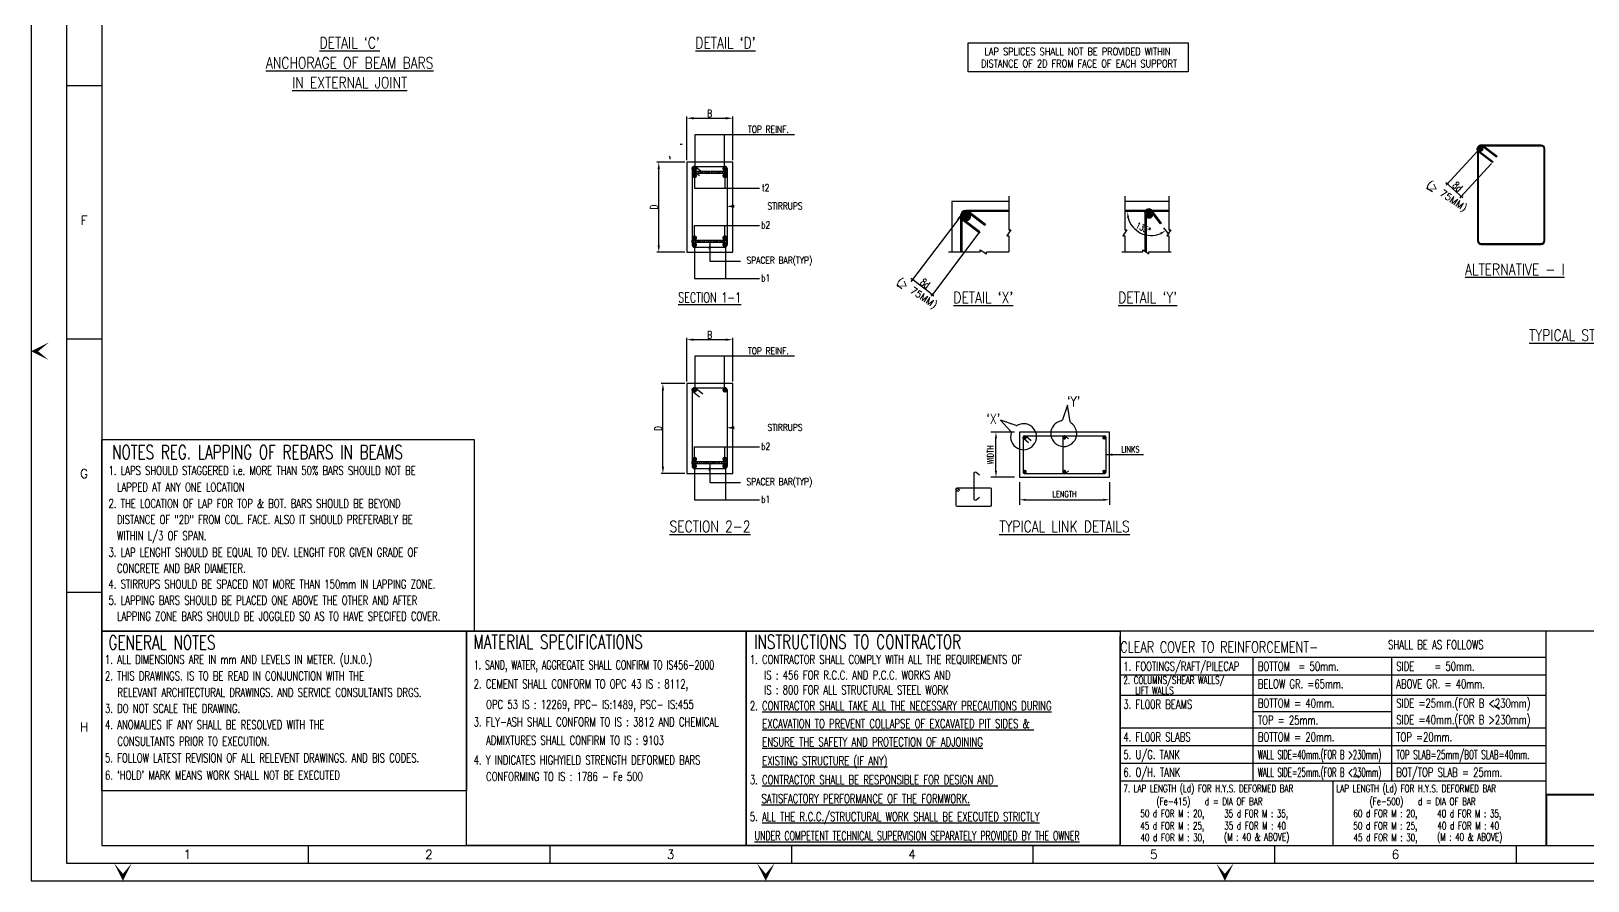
# Model space of a CAD drawing. Extents: x 489124 to 794428, y -356295 to -29813.
# Drawn here: x 511516 to 573768, y -356295 to -322302 of the extents above; entities that cross this region are included whole.
import ezdxf
from ezdxf.enums import TextEntityAlignment as Align

# ---------------------------------------------------------------- set-up
doc = ezdxf.new("R2010")
doc.units = 0
doc.header["$LTSCALE"] = 500
doc.header["$MEASUREMENT"] = 0
doc.layers.get('DEFPOINTS').update_dxf_attribs({"color": 4})
for name, color, linetype in [('BEAM', 4, 'Continuous'), ('DIM', 5, 'Continuous'), ('DIM1', 5, 'Continuous'), ('LINK', 2, 'Continuous'), ('note t', 2, 'Continuous'), ('notes', 1, 'Continuous'), ('PNA', 10, 'Continuous'), ('REINFORCEMENT', 6, 'Continuous'), ('STEEL', 6, 'Continuous'), ('TEXT1', 2, 'Continuous'), ('TITLE', 4, 'Continuous'), ('TXT', 4, 'Continuous'), ('TXT1', 2, 'Continuous')]:
    doc.layers.add(name, color=color, linetype=linetype)
doc.layers.add('HEADING-TXT', color=1, linetype='Continuous', lineweight=25)
doc.styles.add('D', font='romand.shx', dxfattribs={"height": 200})
doc.styles.add('ROMAND', font='romand')
doc.styles.add('ROMANS', font='r.shx', dxfattribs={"width": 0.7, "bigfont": 'bigfont.shx'})
doc.styles.add('ROMENT', font='r.shx', dxfattribs={"bigfont": 'bigfont.shx'})
doc.dimstyles.new('Copy of INT2TIMES', dxfattribs={"dimtxt": 300, "dimasz": 275, "dimexe": 75, "dimexo": 75, "dimgap": 40, "dimtad": 1, "dimdec": 0, "dimlfac": 0.5, "dimrnd": 5, "dimzin": 0, "dimdsep": 46, "dimtxsty": 'ROMANS', "dimcen": -1, "dimclrd": 5, "dimclre": 5, "dimclrt": 4, "dimadec": 0, "dimazin": 0, "dimtfac": 1, "dimtdec": 0, "dimtix": 1, "dimtofl": 0, "dimtmove": 2, "dimatfit": 3, "dimfxl": 0, "dimtolj": 1, "dimtzin": 0, "dimarcsym": 0})
doc.dimstyles.new('dim25', dxfattribs={"dimtxt": 250, "dimasz": 250, "dimexe": 200, "dimexo": 200, "dimgap": 100, "dimtad": 1, "dimdec": 0, "dimlfac": 0.25, "dimzin": 0, "dimdsep": 46, "dimtxsty": 'ROMANS', "dimcen": 0, "dimclrd": 5, "dimclre": 5, "dimclrt": 4, "dimadec": 0, "dimazin": 0, "dimtfac": 1, "dimtdec": 0, "dimtix": 1, "dimtofl": 0, "dimtmove": 2, "dimatfit": 3, "dimfxl": 0, "dimtolj": 1, "dimtzin": 0, "dimlwd": -1, "dimlwe": -1, "dimarcsym": 0})
doc.dimstyles.new('INT25', dxfattribs={"dimtxt": 250, "dimasz": 80, "dimexe": 60, "dimexo": 60, "dimgap": 40, "dimtad": 1, "dimdec": 0, "dimlfac": 0.25, "dimzin": 0, "dimdsep": 46, "dimtxsty": 'ROMANS', "dimblk": 'DIMTICK', "dimblk1": 'DIMTICK', "dimblk2": 'DIMTICK', "dimsah": 1, "dimcen": -0.25, "dimclrd": 7, "dimclre": 7, "dimclrt": 4, "dimadec": 0, "dimazin": 0, "dimtfac": 1, "dimtdec": 0, "dimtix": 1, "dimtofl": 0, "dimtmove": 2, "dimatfit": 3, "dimldrblk": 'DIMTICK', "dimfxl": 0, "dimtolj": 1, "dimtzin": 0, "dimarcsym": 0})
pattern_1 = [(45, (-21444.137, -201344.63), (-44.194174, 44.194174), [])]

# ---------------------------------------------------------------- blocks, each defined once
blk = doc.blocks.new('FOLDER')
at = {"layer": 'PNA'}
for points in [[(-1250, 2500), (0, 0), (0, 1000)], [(1250, 2500), (0, 0), (0, 1000)]]:
    blk.add_solid(points, dxfattribs=at)
blk = doc.blocks.new('A1')
at = {"color": 1}
blk.add_line((81794, 6959), (1969, 6959), dxfattribs=at)
at = {"flags": 128}
blk.add_lwpolyline([(0, 0), (82779, 0), (82779, 58231), (0, 58231)], close=True, dxfattribs=at)
at = {"color": 1, "const_width": 56.6}
blk.add_lwpolyline([(42226, 985), (42226, 2401), (58867, 2401)], dxfattribs=at)
at = {"layer": 'PNA'}
for p, q in [((984, 22171), (1969, 22171)), ((984, 15109), (1969, 15109)), ((984, 8047), (1969, 8047)), ((7718, 984), (7718, 492)), ((14453, 984), (14453, 492)), ((21187, 984), (21187, 492)), ((27921, 984), (27921, 492)), ((34655, 984), (34655, 492)), ((41389, 984), (41389, 492))]:
    blk.add_line(p, q, dxfattribs=at)
at = {"layer": 'PNA', "color": 1}
for points in [[(984, 492), (82287, 492), (82287, 57739), (984, 57739)], [(1969, 984), (81794, 984), (81794, 57247), (1969, 57247)]]:
    blk.add_lwpolyline(points, close=True, dxfattribs=at)
at = {"layer": 'PNA', "xscale": 0.196857838483993, "yscale": 0.196857838483993, "zscale": 0.196857838483993, "rotation": 270}
blk.add_blockref('FOLDER', (0, 14764), dxfattribs=at)
at = {"layer": 'PNA', "xscale": 0.1968578388914466, "yscale": 0.1968578388914466, "zscale": 0.1968578388914466}
for p in [(2559, 0), (20473, 0), (33269, 0)]:
    blk.add_blockref('FOLDER', p, dxfattribs=at)
at = {"layer": 'PNA', "style": 'ROMANS'}
for s, p in [('F', (1476, 18417)), ('G', (1476, 11355)), ('H', (1476, 4292)), ('1', (4352, 738)), ('2', (11086, 738)), ('3', (17821, 738)), ('4', (24555, 738)), ('5', (31289, 738)), ('6', (38023, 738))]:
    blk.add_text(s, height=246, dxfattribs=at).set_placement(p, align=Align.MIDDLE)
blk = doc.blocks.new('DIMTICK')
for p, q in [((-1, 0), (1, 0)), ((0, 1), (0, -1))]:
    blk.add_line(p, q)
at = {"color": 2, "const_width": 0.1}
blk.add_lwpolyline([(0.71, 0.71), (-0.71, -0.71)], dxfattribs=at)
blk = doc.blocks.new('*D974')
at = {"layer": 'DEFPOINTS', "color": 0}
for p in [(548660, -329732), (549451, -330329), (546760, -332248)]:
    blk.add_point(p, dxfattribs=at)
at = {"layer": 'DIM', "color": 7, "lineweight": -2}
for p, q in [((548624, -329780), (546724, -332296)), ((549415, -330377), (547515, -332893)), ((547487, -332797), (546824, -332296))]:
    blk.add_line(p, q, dxfattribs=at)
at = {"layer": 'DIM', "color": 7, "lineweight": -2, "xscale": 80, "yscale": 80, "zscale": 80}
for p, rotation in [((546760, -332248), 142.9439558411094), ((547551, -332845), 322.9439558411094)]:
    blk.add_blockref('DIMTICK', p, dxfattribs=dict(at, rotation=rotation))
at = {"layer": 'DIM', "color": 4, "insert": (547270, -332395), "char_height": 250, "attachment_point": 5, "rotation": 322.94396, "style": 'ROMANS'}
blk.add_mtext('\\A1;{\\H1.2x;8d}', dxfattribs=at)
blk = doc.blocks.new('*D975')
at = {"layer": 'DEFPOINTS', "color": 0, "ltscale": 2}
for p in [(539570, -325787), (537730, -327541), (539570, -327541)]:
    blk.add_point(p, dxfattribs=at)
at = {"layer": 'DIM', "color": 5, "lineweight": -2, "ltscale": 2}
for p, q in [((537730, -327466), (537730, -325712)), ((538005, -325787), (539295, -325787)), ((539570, -327466), (539570, -325712))]:
    blk.add_line(p, q, dxfattribs=at)
at = {"layer": 'DIM', "color": 5, "ltscale": 2}
for points in [[(538005, -325741), (538005, -325833), (537730, -325787)], [(539295, -325741), (539295, -325833), (539570, -325787)]]:
    blk.add_solid(points, dxfattribs=at)
at = {"layer": 'DIM', "color": 4, "ltscale": 2, "insert": (538650, -325597), "char_height": 300, "attachment_point": 5, "style": 'ROMANS'}
blk.add_mtext('\\A1;B', dxfattribs=at)
blk = doc.blocks.new('*D976')
at = {"layer": 'DEFPOINTS', "color": 0}
for p in [(569405, -327044), (569961, -327556), (568150, -328406)]:
    blk.add_point(p, dxfattribs=at)
at = {"layer": 'DIM', "color": 7, "lineweight": -2}
for p, q in [((569364, -327088), (568110, -328451)), ((569920, -327600), (568666, -328963)), ((568648, -328864), (568209, -328461))]:
    blk.add_line(p, q, dxfattribs=at)
at = {"layer": 'DIM', "color": 7, "lineweight": -2, "xscale": 80, "yscale": 80, "zscale": 80}
for p, rotation in [((568150, -328406), 137.3600109608683), ((568707, -328919), 317.3600109608683)]:
    blk.add_blockref('DIMTICK', p, dxfattribs=dict(at, rotation=rotation))
at = {"layer": 'DIM', "color": 4, "insert": (568557, -328523), "char_height": 250, "attachment_point": 5, "rotation": 317.36001, "style": 'ROMANS'}
blk.add_mtext('\\A1;{\\H1.2x;8d}', dxfattribs=at)
blk = doc.blocks.new('*D977')
at = {"layer": 'DEFPOINTS', "color": 0, "ltscale": 2}
for p in [(536613, -327541), (537730, -327541), (537730, -331141)]:
    blk.add_point(p, dxfattribs=at)
at = {"layer": 'DIM', "color": 5, "lineweight": -2, "ltscale": 2}
for p, q in [((537655, -327541), (536538, -327541)), ((536613, -330866), (536613, -327816)), ((537655, -331141), (536538, -331141))]:
    blk.add_line(p, q, dxfattribs=at)
at = {"layer": 'DIM', "color": 5, "ltscale": 2}
for points in [[(536567, -327816), (536659, -327816), (536613, -327541)], [(536567, -330866), (536659, -330866), (536613, -331141)]]:
    blk.add_solid(points, dxfattribs=at)
at = {"layer": 'DIM', "color": 4, "ltscale": 2, "insert": (536423, -329341), "char_height": 300, "attachment_point": 5, "rotation": 90, "style": 'ROMANS'}
blk.add_mtext('\\A1;D', dxfattribs=at)
blk = doc.blocks.new('*D1012')
at = {"layer": 'DEFPOINTS', "color": 0, "ltscale": 2}
for p in [(539570, -334644), (537730, -336398), (539570, -336398)]:
    blk.add_point(p, dxfattribs=at)
at = {"layer": 'DIM', "color": 5, "lineweight": -2, "ltscale": 2}
for p, q in [((537730, -336323), (537730, -334569)), ((538005, -334644), (539295, -334644)), ((539570, -336323), (539570, -334569))]:
    blk.add_line(p, q, dxfattribs=at)
at = {"layer": 'DIM', "color": 5, "ltscale": 2}
for points in [[(538005, -334598), (538005, -334690), (537730, -334644)], [(539295, -334598), (539295, -334690), (539570, -334644)]]:
    blk.add_solid(points, dxfattribs=at)
at = {"layer": 'DIM', "color": 4, "ltscale": 2, "insert": (538650, -334454), "char_height": 300, "attachment_point": 5, "style": 'ROMANS'}
blk.add_mtext('\\A1;B', dxfattribs=at)
blk = doc.blocks.new('*D1013')
at = {"layer": 'DEFPOINTS', "color": 0, "ltscale": 2}
for p in [(536779, -336398), (537730, -336398), (537730, -339998)]:
    blk.add_point(p, dxfattribs=at)
at = {"layer": 'DIM', "color": 5, "lineweight": -2, "ltscale": 2}
for p, q in [((537655, -336398), (536704, -336398)), ((536779, -339723), (536779, -336673)), ((537655, -339998), (536704, -339998))]:
    blk.add_line(p, q, dxfattribs=at)
at = {"layer": 'DIM', "color": 5, "ltscale": 2}
for points in [[(536733, -336673), (536825, -336673), (536779, -336398)], [(536733, -339723), (536825, -339723), (536779, -339998)]]:
    blk.add_solid(points, dxfattribs=at)
at = {"layer": 'DIM', "color": 4, "ltscale": 2, "insert": (536589, -338198), "char_height": 300, "attachment_point": 5, "rotation": 90, "style": 'ROMANS'}
blk.add_mtext('\\A1;D', dxfattribs=at)
blk = doc.blocks.new('*D1014')
at = {"layer": 'DEFPOINTS', "color": 0}
for p in [(550099, -338344), (551040, -338344), (551040, -340144)]:
    blk.add_point(p, dxfattribs=at)
at = {"layer": 'DIM', "color": 5}
for p, q in [((550840, -338344), (549899, -338344)), ((550099, -339894), (550099, -338594)), ((550840, -340144), (549899, -340144))]:
    blk.add_line(p, q, dxfattribs=at)
for points in [[(550057, -338594), (550140, -338594), (550099, -338344)], [(550057, -339894), (550140, -339894), (550099, -340144)]]:
    blk.add_solid(points, dxfattribs=at)
at = {"layer": 'DIM', "color": 4, "insert": (549874, -339244), "char_height": 250, "attachment_point": 5, "rotation": 90, "style": 'ROMANS'}
blk.add_mtext('\\A1;WIDTH', dxfattribs=at)
blk = doc.blocks.new('*D1015')
at = {"layer": 'DEFPOINTS', "color": 0}
for p in [(551040, -340144), (554640, -340144), (554640, -341049)]:
    blk.add_point(p, dxfattribs=at)
at = {"layer": 'DIM', "color": 5}
for p, q in [((551040, -340344), (551040, -341249)), ((554640, -340344), (554640, -341249)), ((551290, -341049), (554390, -341049))]:
    blk.add_line(p, q, dxfattribs=at)
for points in [[(551290, -341008), (551290, -341091), (551040, -341049)], [(554390, -341008), (554390, -341091), (554640, -341049)]]:
    blk.add_solid(points, dxfattribs=at)
at = {"layer": 'DIM', "color": 4, "insert": (552840, -340824), "char_height": 250, "attachment_point": 5, "style": 'ROMANS'}
blk.add_mtext('\\A1;LENGTH', dxfattribs=at)
blk = doc.blocks.new('*D1016')
at = {"layer": 'DEFPOINTS', "color": 0}
for p in [(555253, -329521), (556283, -329487), (557013, -329521), (555602, -330166), (556682, -330013)]:
    blk.add_point(p, dxfattribs=at)
at = {"layer": 'DIM', "color": 5}
blk.add_line((556803, -330172), (557008, -330443), dxfattribs=at)
blk.add_arc((556309, -329521), 957, 195.00315, 292.15827, dxfattribs=at)
for points in [[(555343, -329774), (555426, -329763), (555352, -329521)], [(556650, -330371), (556691, -330444), (556888, -330284)]]:
    blk.add_solid(points, dxfattribs=at)
at = {"layer": 'DIM', "color": 4, "insert": (555983, -330177), "char_height": 250, "attachment_point": 5, "rotation": 333.58071, "style": 'ROMANS'}
blk.add_mtext('\\A1;135%%D', dxfattribs=at)

msp = doc.modelspace()

# ---------------------------------------------------------------- hatches: boundary and pattern name
h = msp.add_hatch()
h.set_pattern_fill('ANSI31', color=256, scale=500, style=0)
h.set_pattern_definition(pattern_1)
h.paths.add_polyline_path([(539353.536, -327904.323), (537958.152, -327904.323), (537958.152, -328000.557), (539353.536, -328000.557)])
h = msp.add_hatch()
h.set_pattern_fill('ANSI31', color=256, scale=500, style=0)
h.set_pattern_definition(pattern_1)
h.paths.add_polyline_path([(539347.555, -330663.765), (537952.171, -330663.765), (537952.171, -330759.999), (539347.555, -330759.999)])
h = msp.add_hatch()
h.set_pattern_fill('ANSI31', color=256, scale=500, style=0)
h.set_pattern_definition([(45, (-28357.137, -210201.767), (-44.194174, 44.194174), [])])
h.paths.add_polyline_path([(539347.555, -339520.901), (537952.171, -339520.901), (537952.171, -339617.136), (539347.555, -339617.136)])

# ---------------------------------------------------------------- linework, layer by layer
for points in [[(537958.152, -327904.323), (539353.536, -327904.323), (539353.536, -328000.557), (537958.152, -328000.557)], [(537952.171, -330663.765), (539347.555, -330663.765), (539347.555, -330759.999), (537952.171, -330759.999)], [(537952.171, -339520.901), (539347.555, -339520.901), (539347.555, -339617.136), (537952.171, -339617.136)]]:
    msp.add_lwpolyline(points, close=True)
at = {"layer": 'BEAM'}
for points in [[(539569.863, -327541.264), (537729.863, -327541.264), (537729.863, -331141.264), (539569.863, -331141.264)], [(539569.863, -336398.401), (537729.863, -336398.401), (537729.863, -339998.401), (539569.863, -339998.401)], [(554639.827, -338344.097), (551039.827, -338344.097), (551039.827, -340144.097), (554639.827, -340144.097)]]:
    msp.add_lwpolyline(points, close=True, dxfattribs=at)
for points in [[(550613.354, -329123.425), (548335.331, -329123.425), (548335.331, -331130.712)], [(557013.144, -329123.425), (555253.383, -329123.425)]]:
    msp.add_lwpolyline(points, dxfattribs=at)
at = {"layer": 'DIM'}
for p, q in [((538069.9, -326440.288), (542039.077, -326440.288)), ((548577.918, -329840.82), (548782.193, -329570.288)), ((538069.9, -335297.425), (542039.077, -335297.425)), ((552955.024, -337269.905), (552754.947, -337850.113)), ((553067.47, -337925.871), (552955.024, -337269.905)), ((550908.619, -338075.3), (550277.158, -337865.08)), ((550277.158, -337865.08), (550694.42, -338315.151))]:
    msp.add_line(p, q, dxfattribs=at)
at = {"layer": 'DIM', "ltscale": 2}
for p, q in [((538047.293, -328083.42), (538047.293, -328582.719)), ((538047.293, -328582.719), (540647.863, -328582.719)), ((539257.942, -328085.497), (539257.942, -328584.796)), ((538047.293, -330571.564), (538047.293, -330072.264)), ((538047.293, -330072.264), (540647.863, -330072.264)), ((539257.942, -330569.486), (539257.942, -330070.187)), ((538043.613, -330799.216), (538043.613, -332192.286)), ((538043.613, -332192.286), (540647.863, -332192.286)), ((538047.293, -339428.7), (538047.293, -338929.401)), ((538047.293, -338929.401), (540647.863, -338929.401)), ((539257.942, -339426.623), (539257.942, -338927.324)), ((538043.613, -339656.352), (538043.613, -341049.422)), ((538043.613, -341049.422), (540647.863, -341049.422))]:
    msp.add_line(p, q, dxfattribs=at)
at = {"layer": 'DIM', "ltscale": 2, "flags": 128}
for points in [[(540897.235, -329310.355, 0, 0, 0), (539332.214, -329310.355, 0, 122.425, 0), (539638.074, -329310.355, 0, 0, 0)], [(540897.235, -338167.492, 0, 0, 0), (539332.214, -338167.492, 0, 122.425, 0), (539638.074, -338167.492, 0, 0, 0)]]:
    msp.add_lwpolyline(points, format="xyseb", dxfattribs=at)
at = {"layer": 'DIM'}
for points in [[(550613.354, -328906.674), (550613.354, -330248.212), (550696.536, -330248.212), (550530.172, -330491.62), (550613.354, -330491.62), (550613.354, -331130.712)], [(555253.383, -328906.674), (555253.383, -330248.212), (555336.565, -330248.212), (555170.201, -330491.62), (555253.383, -330491.62), (555253.383, -331130.712)], [(557013.144, -328906.674), (557013.144, -330248.212), (557096.326, -330248.212), (556929.962, -330491.62), (557013.144, -330491.62), (557013.144, -331130.712)], [(548198.317, -331130.712), (549470.728, -331130.712), (549470.728, -331047.53), (549714.137, -331213.894), (549714.137, -331130.712), (550613.354, -331130.712)], [(555131.607, -331130.712), (555965.518, -331130.712), (555965.518, -331047.53), (556208.927, -331213.894), (556208.927, -331130.712), (557108.144, -331130.712)]]:
    msp.add_lwpolyline(points, dxfattribs=at)
for points, const_width in [([(548805.603, -329709.587, 1), (549005.603, -329709.587, 1)], 200), ([(556153.642, -329659.95, 1), (556303.642, -329659.95, 1)], 150)]:
    msp.add_lwpolyline(points, format="xyb", close=True, dxfattribs=dict(at, const_width=const_width))
for centre, radius, start, end in [((537508.005, -326710.07), 120, 251.58690075, 298.45736814), ((536953.705, -327385.214), 120, 342.76995897, 42.83372429), ((551203.497, -338527.467), 519.063, 162.76995897, 118.45736814), ((552807.824, -338399.15), 519.063, 100.91016623, 56.5975754), ((552698.225, -337830.553), 60, 280.91016623, 340.97393154), ((553126.607, -337915.734), 60, 189.72710797, 236.5975754), ((550927.571, -338018.371), 60, 251.58690069, 298.45736814)]:
    msp.add_arc(centre, radius, start, end, dxfattribs=at)
at = {"layer": 'DIM1'}
for p, q in [((538069.9, -327710.831), (538069.9, -326440.288)), ((539240.051, -327710.831), (539240.051, -326440.288)), ((539283.973, -330799.216), (539283.973, -332192.286)), ((538069.9, -336567.967), (538069.9, -335297.425)), ((539240.051, -336567.967), (539240.051, -335297.425)), ((539283.973, -339656.352), (539283.973, -341049.422))]:
    msp.add_line(p, q, dxfattribs=at)
at = {"layer": 'DIM1', "color": 7}
msp.add_line((555062.031, -354882.193), (555062.031, -346508.365), dxfattribs=at)
at = {"layer": 'DIM1', "elevation": 0}
msp.add_lwpolyline([(548991.045, -322774.118), (557780.787, -322774.118), (557780.787, -323935.101), (548991.045, -323935.101)], close=True, dxfattribs=at)
at = {"layer": 'DIM1', "color": 7}
for points in [[(514340.114, -338633), (529229.324, -338633), (529229.324, -346308.968), (514340.114, -346308.968)], [(514340.114, -346308.968), (528925.144, -346308.968), (528925.144, -352686.193), (514340.114, -352686.193)], [(528925.144, -346308.968), (540104.031, -346308.968), (540104.031, -354882.193), (528925.144, -354882.193)], [(540104.031, -346308.968), (555062.031, -346308.968), (555062.031, -354882.193), (540104.031, -354882.193)]]:
    msp.add_lwpolyline(points, close=True, dxfattribs=at)
at = {"layer": 'DIM1', "const_width": 75}
for points in [[(551215.511, -338565.648, 1), (551290.511, -338565.648, 1)], [(552797.854, -338565.648, 1), (552872.854, -338565.648, 1)], [(554388.228, -338565.648, 1), (554463.228, -338565.648, 1)], [(551215.511, -339923.639, -1), (551290.511, -339923.639, -1)], [(552797.854, -339923.639, -1), (552872.854, -339923.639, -1)], [(554388.228, -339923.639, -1), (554463.228, -339923.639, -1)]]:
    msp.add_lwpolyline(points, format="xyb", close=True, dxfattribs=at)
at = {"layer": 'LINK'}
for p, q in [((570140.654, -327307.617), (570119.563, -327335.549)), ((569982.152, -327528.288), (569961.061, -327556.219)), ((556048.492, -329621.234), (556048.492, -331116.47)), ((556098.492, -329614.566), (556098.492, -331150.644)), ((556682.361, -330013.048), (556283.401, -329486.703)), ((556724.22, -329990.137), (556313.569, -329450.183)), ((549451.001, -330328.934), (549420.871, -330368.836)), ((549685.403, -330018.503), (549655.274, -330058.405)), ((556723.417, -329990.577), (556682.361, -330013.048))]:
    msp.add_line(p, q, dxfattribs=at)
for points in [[(569952.92, -327559.259), (569402.99, -327144.021, -0.391379955), (569366.241, -326938.694, -0.391379955)], [(569375.701, -326922.38, 0.148969914), (569350.724, -327004.352), (569350.724, -329671.987), (569350.724, -330685.087, 0.414213562), (569497.724, -330832.087), (570700.341, -330832.087), (571902.957, -330832.087, 0.414213562), (572049.957, -330685.087), (572049.957, -329671.987), (572049.957, -327004.352, 0.399194115), (571899.382, -326864.142), (570696.765, -326864.142), (569494.148, -326864.142, 0.270159719), (569366.241, -326938.694)], [(569375.701, -326922.38, -0.414213562), (569590.934, -326892.529), (570140.654, -327307.617)], [(569974.01, -327531.327), (569424.093, -327116.099, -0.381213026), (569393.534, -326961.116, -0.381213026)], [(569405.709, -326940.499, 0.152834704), (569385.724, -327004.352), (569385.724, -329671.987), (569385.724, -330685.087, 0.414213562), (569497.724, -330797.087), (570700.341, -330797.087), (571902.957, -330797.087, 0.414213562), (572014.957, -330685.087), (572014.957, -329671.987), (572014.957, -327004.352, 0.394331778), (571899.382, -326899.142), (570696.765, -326899.142), (569494.148, -326899.142, 0.284887278), (569393.823, -326961.354)], [(569405.875, -326940.6, -0.40520968), (569569.83, -326920.451), (570119.563, -327335.549)], [(549420.871, -330368.837), (548771.627, -329878.611, -1), (549036.459, -329528.492), (549685.403, -330018.503)], [(550613.354, -329473.425), (548895.331, -329473.425, 0.414213562), (548685.331, -329683.425), (548685.331, -331130.712)], [(549451.001, -330328.934), (548801.774, -329838.722, -1), (549006.311, -329568.381), (549655.274, -330058.405)], [(550613.354, -329523.425), (548895.331, -329523.425, 0.414213562), (548735.331, -329683.425), (548735.331, -331130.712)]]:
    msp.add_lwpolyline(points, format="xyb", dxfattribs=at)
for points in [[(557013.144, -329470.725), (555253.383, -329470.725)], [(557013.144, -329520.725), (555253.383, -329520.725)]]:
    msp.add_lwpolyline(points, dxfattribs=at)
for centre, radius, start, end in [((556210.067, -329580.706), 166.58, 51.58634821, 194.08082853), ((556211.172, -329579.883), 117.897, 52.21876444, 197.10809538)]:
    msp.add_arc(centre, radius, start, end, dxfattribs=at)
at = {"layer": 'notes', "color": 4}
for p, q in [((570014.468, -349261.5), (570233.968, -349423)), ((564453.468, -352016.5), (564604.968, -352173.5))]:
    msp.add_line(p, q, dxfattribs=at)
at = {"layer": 'REINFORCEMENT', "linetype": 'Continuous', "const_width": 100, "elevation": 0}
msp.add_lwpolyline([(569445.422, -327021.319, 1), (569545.422, -327021.319, 1)], format="xyb", close=True, dxfattribs=at)
at = {"layer": 'REINFORCEMENT', "linetype": 'Continuous', "const_width": 100}
for points in [[(537997.293, -327800.986, 1), (538097.293, -327800.986, 1)], [(537997.293, -328083.42, 1), (538097.293, -328083.42, 1)], [(539207.942, -327803.064, 1), (539307.942, -327803.064, 1)], [(539207.942, -328085.497, 1), (539307.942, -328085.497, 1)], [(537997.293, -330571.564, -1), (538097.293, -330571.564, -1)], [(539207.942, -330569.486, -1), (539307.942, -330569.486, -1)], [(537993.613, -330849.216, 1), (538093.613, -330849.216, 1)], [(539201.961, -330844.939, 1), (539301.961, -330844.939, 1)], [(537997.293, -336658.123, 1), (538097.293, -336658.123, 1)], [(539207.942, -336660.2, 1), (539307.942, -336660.2, 1)], [(537993.613, -339706.352, 1), (538093.613, -339706.352, 1)], [(537997.293, -339428.7, -1), (538097.293, -339428.7, -1)], [(539201.961, -339702.075, 1), (539301.961, -339702.075, 1)], [(539207.942, -339426.623, -1), (539307.942, -339426.623, -1)]]:
    msp.add_lwpolyline(points, format="xyb", close=True, dxfattribs=at)
at = {"layer": 'STEEL'}
for p, q in [((537952.171, -327790.831), (537952.171, -330864.153)), ((538032.171, -327710.831), (539267.555, -327710.831)), ((539347.555, -327790.831), (539347.555, -330864.153)), ((538032.171, -330944.153), (539267.555, -330944.153)), ((537952.171, -336647.967), (537952.171, -339721.289)), ((538032.171, -336567.967), (539267.555, -336567.967)), ((539347.555, -336647.967), (539347.555, -339721.289)), ((551189.827, -338534.097), (551189.827, -339954.097)), ((551229.827, -338494.097), (554449.827, -338494.097)), ((554489.827, -338534.097), (554489.827, -339954.097)), ((538032.171, -339801.289), (539267.555, -339801.289)), ((551229.827, -339994.097), (554449.827, -339994.097))]:
    msp.add_line(p, q, dxfattribs=at)
for points in [[(538238.659, -328088.949), (537980.333, -327874.666, -1), (538101.779, -327728.259), (538371.62, -327952.093)], [(538238.659, -336946.086), (537980.333, -336731.803, -1), (538101.779, -336585.395), (538371.62, -336809.23)], [(551402.32, -338777.767), (551208.575, -338617.055, -1), (551299.66, -338507.249), (551502.041, -338675.125)], [(553003.665, -338610.005), (552872.915, -338504.97, 0.62958674), (552775.339, -338551.746), (552775.339, -339949.171, 0.62958674), (552872.915, -339995.947), (553003.665, -339890.912)], [(549438.165, -340068.005), (549307.415, -339962.97, 0.62958674), (549209.839, -340009.746), (549209.839, -340999.171, 0.62958674), (549307.415, -341045.947), (549438.165, -340940.912)], [(548606.365, -340729.962), (548517.331, -340662.601, -1), (548568.465, -340595.015), (548659.451, -340663.854)]]:
    msp.add_lwpolyline(points, format="xyb", dxfattribs=at)
msp.add_lwpolyline([(548533.537, -341303.776), (549886.141, -341303.776, 0.414213562), (549926.141, -341263.776), (549926.141, -340623.776, 0.414213562), (549886.141, -340583.776), (548533.537, -340583.776, 0.414213562), (548493.537, -340623.776), (548493.537, -341263.776, 0.414213562)], format="xyb", close=True, dxfattribs=at)
for centre, radius, start, end in [((538032.171, -327790.831), 80, 90, 180), ((539267.555, -327790.831), 80, 0, 90), ((538032.171, -330864.153), 80, 180, 270), ((539267.555, -330864.153), 80, 270, 0), ((538032.171, -336647.967), 80, 90, 180), ((539267.555, -336647.967), 80, 0, 90), ((551229.827, -338534.097), 40, 90, 180), ((554449.827, -338534.097), 40, 0, 90), ((538032.171, -339721.289), 80, 180, 270), ((539267.555, -339721.289), 80, 270, 0), ((551229.827, -339954.097), 40, 180, 270), ((554449.827, -339954.097), 40, 270, 0)]:
    msp.add_arc(centre, radius, start, end, dxfattribs=at)
at = {"layer": 'TEXT1', "color": 5}
for p, q in [((572102.878, -348064.15), (555062.031, -348064.15)), ((572102.878, -348878.473), (555062.031, -348878.473)), ((572102.878, -348878.473), (555062.031, -348878.473)), ((565925.666, -349531.545), (560383.722, -349531.545)), ((572102.878, -350184.617), (555062.031, -350184.617)), ((572102.878, -350891.44), (555062.031, -350891.44)), ((572102.878, -350891.44), (555062.031, -350891.44)), ((572102.878, -351598.262), (555062.031, -351598.262)), ((572102.878, -352305.084), (555062.031, -352305.084))]:
    msp.add_line(p, q, dxfattribs=at)
at = {"layer": 'TITLE', "color": 0}
for p, q in [((572102.878, -347357.328), (555062.031, -347357.328)), ((560383.722, -352305.084), (560383.722, -347357.328)), ((565925.666, -352305.084), (565925.666, -347357.328)), ((563582.454, -354881.892), (563582.454, -352305.084))]:
    msp.add_line(p, q, dxfattribs=at)
msp.add_lwpolyline([(572102.878, -346308.968), (555062.031, -346308.968), (555062.031, -354881.591), (572102.878, -354881.591)], close=True, dxfattribs=at)
at = {"layer": 'TXT', "linetype": 'ByBlock'}
for p, q in [((567319.662, -328573.894), (567553.235, -328719.908)), ((546134.954, -332431.576), (546330.368, -332596.652))]:
    msp.add_line(p, q, dxfattribs=at)

# ---------------------------------------------------------------- block references
at = {"xscale": 1.434849416022188, "yscale": 1.434849416022188, "zscale": 1.434849416022188}
msp.add_blockref('A1', (511515.5, -356294.5), dxfattribs=at)

# ---------------------------------------------------------------- texts
at = {"layer": 'HEADING-TXT', "color": 6, "style": 'ROMANS'}
for s, height, width, p in [("%%UDETAIL `C'", 450, 0.8, (524252.925, -322768.726)), ("%%UDETAIL `D'", 450, 0.8, (539281.81, -322768.726)), ('%%UANCHORAGE OF BEAM BARS', 450, 0.8, (524252.925, -323574.448)), ('%%UIN EXTERNAL JOINT', 450, 0.8, (524252.925, -324362.162)), ('%%UALTERNATIVE - I', 450, 0.8, (570847.844, -331835.385)), ('%%USECTION 1-1', 400, 0.7, (538649.863, -332957.51)), ("%%UDETAIL `X'", 450, 0.8, (549592.433, -332957.51)), ("%%UDETAIL `Y'", 450, 0.8, (556163.645, -332957.51)), ('%%UTYPICAL STIRRUP DETAILS FOR BEAMS', 450, 0.8, (576005.145, -334463.956)), ('%%USECTION 2-2', 450, 0.8, (538663.394, -342117.926)), ('%%UTYPICAL LINK DETAILS', 450, 0.8, (552839.827, -342117.926))]:
    msp.add_text(s, height=height, dxfattribs=dict(at, width=width)).set_placement(p, align=Align.MIDDLE_CENTER)
at = {"layer": 'HEADING-TXT', "color": 6, "style": 'ROMANS', "width": 0.7}
for s, height, p in [('NOTES REG. LAPPING OF REBARS IN BEAMS', 564.8, (514754.631, -339430.26)), ('GENERAL NOTES', 565.4579, (514613.609, -347040.363)), ('MATERIAL SPECIFICATIONS', 565.4579, (529202.423, -347016.331)), ('INSTRUCTIONS TO CONTRACTOR', 565.4579, (540426.382, -347016.786))]:
    msp.add_text(s, height=height, dxfattribs=at).set_placement(p)
at = {"layer": 'note t', "style": 'D', "width": 0.75}
msp.add_text(' CLEAR COVER TO REINFORCEMENT- ', height=438.83067, dxfattribs=at).set_placement((554842.471, -347161.248))
at = {"layer": 'notes', "color": 4, "style": 'ROMANS'}
for s, height, width, p in [('1. LAPS SHOULD STAGGERED i.e. MORE THAN 50%%% BARS SHOULD NOT BE ', 353, 0.7, (514610.145, -340057.429)), ('  LAPPED AT ANY ONE LOCATION', 353, 0.7, (514610.145, -340718.587)), ('2. THE LOCATION OF LAP FOR TOP & BOT. BARS SHOULD BE BEYOND ', 353, 0.7, (514610.145, -341377.191)), ('  DISTANCE OF "2D" FROM COL. FACE. ALSO IT SHOULD PREFERABLY BE ', 353, 0.7, (514610.145, -342015.466)), ('  WITHIN L/3 OF SPAN.', 353, 0.7, (514610.145, -342664.475)), ('3. LAP LENGHT SHOULD BE EQUAL TO DEV. LENGHT FOR GIVEN GRADE OF ', 353, 0.7, (514610.145, -343328.319)), ('  CONCRETE AND BAR DIAMETER.', 353, 0.7, (514610.145, -343966.594)), ('4. STIRRUPS SHOULD BE SPACED NOT MORE THAN 150mm IN LAPPING ZONE.', 353, 0.7, (514610.145, -344599.439)), ('5. LAPPING BARS SHOULD BE PLACED ONE ABOVE THE OTHER AND AFTER ', 353, 0.7, (514610.145, -345247.213)), ('  LAPPING ZONE BARS SHOULD BE JOGGLED SO AS TO HAVE SPECIFED COVER.', 353, 0.7, (514610.145, -345885.489)), ('SHALL BE AS FOLLOWS', 353.41119, 0.7, (565777.869, -347022.201)), ('1. ALL DIMENSIONS ARE IN mm AND LEVELS IN METER. (U.N.0.)', 353.41119, 0.7, (514468.954, -347612.198)), ('1. CONTRACTOR SHALL COMPLY WITH ALL THE REQUIREMENTS OF ', 353.41119, 0.7, (540257.848, -347614.584)), ('2. THIS DRAWINGS. IS TO BE READ IN CONJUNCTION WITH THE', 353.41119, 0.7, (514468.954, -348274.126)), ('1. SAND, WATER, AGGREGATE SHALL CONFIRM TO IS456-2000', 353.41119, 0.65, (529213.343, -347833.418)), ('  IS : 456 FOR R.C.C. AND P.C.C. WORKS AND', 353.41119, 0.7, (540489.966, -348239.848)), ('RELEVANT ARCHITECTURAL DRAWINGS. AND SERVICE CONSULTANTS DRGS.', 353.41119, 0.7, (514967.43, -348933.497)), ('2. CEMENT SHALL CONFORM TO OPC 43 IS : 8112,', 353.41119, 0.7, (529213.343, -348593.959)), ('  IS : 800 FOR ALL STRUCTURAL STEEL WORK', 353.41119, 0.7, (540489.966, -348834.613)), ('3. DO NOT SCALE THE DRAWING. ', 353.41119, 0.7, (514468.954, -349572.516)), ('OPC 53 IS : 12269, PPC- IS:1489, PSC- IS:455  ', 353.41119, 0.7, (529710.628, -349413.166)), ('2. %%UCONTRACTOR SHALL TAKE ALL THE NECESSARY PRECAUTIONS DURING', 353.41119, 0.7, (540257.848, -349464.749)), ('3. FLY-ASH SHALL CONFORM TO IS : 3812 AND CHEMICAL ', 353.41119, 0.7, (529213.343, -350115.041)), ('%%UEXCAVATION TO PREVENT COLLAPSE OF EXCAVATED PIT SIDES & ', 353.41119, 0.7, (540751.624, -350179.736)), ('4. ANOMALIES IF ANY SHALL BE RESOLVED WITH THE', 353.41119, 0.7, (514468.954, -350222.28)), ('CONSULTANTS PRIOR TO EXECUTION.', 353.41119, 0.7, (514967.43, -350886.898)), ('ADMIXTURES SHALL CONFIRM TO IS : 9103', 353.41119, 0.7, (529710.628, -350848.722)), ('%%UENSURE THE SAFETY AND PROTECTION OF ADJOINING', 353.41119, 0.7, (540751.624, -350915.358)), ('5. FOLLOW LATEST REVISION OF ALL RELEVENT DRAWINGS. AND BIS CODES.', 353.41119, 0.7, (514468.954, -351553.726)), ('4. Y INDICATES HIGHYIELD STRENGTH DEFORMED BARS', 353.41119, 0.7, (529213.343, -351636.122)), ('%%UEXISTING STRUCTURE (IF ANY)', 353.41119, 0.7, (540751.624, -351667.949)), ("6. `HOLD' MARK MEANS WORK SHALL NOT BE EXECUTED", 353.41119, 0.7, (514468.954, -352243.335)), ('CONFORMING TO IS : 1786 - Fe 500', 353.41119, 0.7, (529710.628, -352296.295)), ('3. %%UCONTRACTOR SHALL BE RESPONSIBLE FOR DESIGN AND ', 353.41119, 0.7, (540257.848, -352423.824)), ('%%uSATISFACTORY PERFORMANCE OF THE FORMWORK.', 353.41119, 0.7, (540722.857, -353179.393)), ('5. %%UALL THE R.C.C./STRUCTURAL WORK SHALL BE EXECUTED STRICTLY', 353.41119, 0.7, (540257.848, -353902.168)), ('50 d FOR M : 20,', 300, 0.7, (555871.987, -353750.624, -226772.484)), ('35 d FOR M : 35,', 300, 0.7, (559224.373, -353753.153, -226772.484)), ('60 d FOR M : 20,', 300, 0.7, (564392.411, -353750.624, -226772.484)), ('40 d FOR M : 35,', 300, 0.7, (567744.796, -353753.153, -226772.484)), ('45 d FOR M : 25,', 300, 0.7, (555870.501, -354242.128, -226772.484)), ('35 d FOR M : 40', 300, 0.7, (559230.3, -354239.222, -226772.484)), ('50 d FOR M : 25,', 300, 0.7, (564390.925, -354242.128, -226772.484)), ('40 d FOR M : 40', 300, 0.7, (567750.724, -354239.222, -226772.484)), ('%%UUNDER COMPETENT TECHNICAL SUPERVISION SEPARATELY PROVIDED BY THE OWNER', 353.41119, 0.65, (540447.149, -354665.448)), ('40 d FOR M : 30,', 300, 0.7, (555876.788, -354711.257, -226772.484)), ('(M : 40 & ABOVE)', 300, 0.7, (559218.8, -354687.375, -226772.484)), ('45 d FOR M : 30,', 300, 0.7, (564397.212, -354711.257, -226772.484)), ('(M : 40 & ABOVE)', 300, 0.7, (567739.224, -354687.375, -226772.484))]:
    msp.add_text(s, height=height, dxfattribs=dict(at, width=width)).set_placement(p)
for s, height, width, p in [('1. FOOTINGS/RAFT/PILECAP', 353.41119, 0.7, (555192.086, -347710.739)), ('BOTTOM  = 50mm.', 353.41119, 0.7, (560572.384, -347710.739)), ('SIDE    = 50mm.', 353.41119, 0.7, (566105.827, -347710.739)), ('2. COLUMNS/SHEAR WALLS/', 300, 0.7, (555192.086, -348261.561)), ('LIFT WALLS', 300, 0.7, (555666.086, -348677.561)), ('BELOW GR. =65mm.', 353.41119, 0.7, (560572.384, -348417.561)), ('ABOVE GR. = 40mm.', 353.41119, 0.7, (566105.827, -348417.561)), ('3. FL00R BEAMS ', 353.41119, 0.7, (555192.086, -349231.884)), ('BOTTOM = 40mm.', 353.41119, 0.7, (560572.384, -349184.634)), ('SIDE =25mm.(FOR B <230mm)', 353.41119, 0.7, (566105.827, -349186.384)), ('TOP = 25mm.', 353.41119, 0.7, (560572.384, -349863.456)), ('SIDE =40mm.(FOR B >230mm)', 353.41119, 0.7, (566105.827, -349846.206)), ('4. FL00R SLABS ', 353.41119, 0.7, (555192.086, -350538.028)), ('BOTTOM = 20mm.', 353.41119, 0.7, (560572.384, -350538.028)), ('TOP =20mm.', 353.4112, 0.7, (566105.827, -350538.028)), ('5. U/G. TANK', 353.41119, 0.7, (555192.086, -351244.851)), ('WALL SIDE=40mm.(FOR B >230mm)', 353.41119, 0.56, (560572.384, -351244.851)), ('TOP SLAB=25mm/BOT SLAB=40mm.', 353.41119, 0.6, (566105.827, -351244.851)), ('6. O/H. TANK', 353.41119, 0.7, (555192.086, -351951.673)), ('WALL SIDE=25mm.(FOR B <230mm)', 353.41119, 0.56, (560572.384, -351951.673)), ('BOT/TOP SLAB = 25mm.', 353.41119, 0.7, (566105.827, -351951.673)), ('7. LAP LENGTH (Ld) FOR H.Y.S. DEFORMED BAR', 300, 0.7, (555192.086, -352595.996)), ('(Fe-415)   d = DIA OF BAR', 300, 0.7, (556518.586, -353115.996)), ('LAP LENGTH (Ld) FOR H.Y.S. DEFORMED BAR', 300, 0.7, (563712.51, -352595.996)), ('(Fe-500)   d = DIA OF BAR', 300, 0.7, (565039.01, -353115.996))]:
    msp.add_text(s, height=height, dxfattribs=dict(at, width=width)).set_placement(p, align=Align.MIDDLE_LEFT)
at = {"layer": 'TEXT1', "linetype": 'ByBlock', "style": 'ROMANS', "width": 0.8}
for s, p in [('LAP SPLICES SHALL NOT BE PROVIDED WITHIN', (553359.888, -323119.697)), ('DISTANCE OF 2D FROM FACE OF EACH SUPPORT', (553424.311, -323600.956))]:
    msp.add_text(s, height=300, dxfattribs=at).set_placement(p, align=Align.MIDDLE)
at = {"layer": 'TXT', "linetype": 'ByBlock', "style": 'ROMANS', "width": 0.8}
for s, p in [('TOP REINF.', (540998.173, -326234.345)), ('t2', (540888.595, -328566.937)), ('b2', (540888.595, -330056.482)), ('SPACER BAR(TYP)', (541437.893, -331485.642)), ('b1', (540888.595, -332176.503)), ('TOP REINF.', (540998.173, -335091.482)), ('b2', (540888.595, -338913.619)), ('SPACER BAR(TYP)', (541437.893, -340342.779)), ('b1', (540888.595, -341033.64))]:
    msp.add_text(s, height=275, dxfattribs=at).set_placement(p, align=Align.MIDDLE)
at = {"layer": 'TXT', "linetype": 'ByBlock', "style": 'ROMANS'}
for p in [(568124.159, -328912.433), (546939.458, -332796.968)]:
    msp.add_text('(> 75MM)', height=275, rotation=325.79063244, dxfattribs=at).set_placement(p, align=Align.MIDDLE)
at = {"layer": 'TXT', "style": 'ROMENT', "width": 0.8}
for p in [(540959.782, -329436.76), (540959.782, -338293.896)]:
    msp.add_text('STIRRUPS', height=275, dxfattribs=at).set_placement(p)
at = {"layer": 'TXT', "style": 'ROMENT', "width": 0.7}
msp.add_text('LINKS', height=250, dxfattribs=at).set_placement((555475.591, -339032.685), align=Align.MIDDLE)
at = {"layer": 'TXT1', "style": 'ROMAND', "width": 0.8}
for s, p in [("`Y'", (553204.752, -337317.053)), ("`X'", (549994.537, -338009.954))]:
    msp.add_text(s, height=400, dxfattribs=at).set_placement(p, align=Align.CENTER)

# ---------------------------------------------------------------- dimensions: what is measured, and where the dimension line sits
at = {"layer": 'DIM', "ltscale": 2}
for base, p1, p2, picture, middle in [((539569.863, -325786.863), (537729.863, -327541.264), (539569.863, -327541.264), '*D975', (538649.863, -325596.863)), ((539569.863, -334643.999), (537729.863, -336398.401), (539569.863, -336398.401), '*D1012', (538649.863, -334453.999))]:
    dim = msp.add_linear_dim(base=base, p1=p1, p2=p2, text='B', dimstyle='Copy of INT2TIMES', dxfattribs=at)
    dim.commit()
    dim.dimension.update_dxf_attribs({"geometry": picture, "text_midpoint": middle})
at = {"layer": 'DIM'}
for p1, p2, distance, picture, middle in [((569961.061, -327556.219), (569404.978, -327044.158), 1851.949, '*D976', (568557.233, -328522.759)), ((549451.001, -330328.934), (548660.22, -329731.824), 3153.062, '*D974', (547270.081, -332395.04))]:
    dim = msp.add_aligned_dim(p1=p1, p2=p2, distance=distance, text='{\\H1.2x;8d}', dimstyle='INT25', dxfattribs=at)
    dim.commit()
    dim.dimension.update_dxf_attribs({"geometry": picture, "text_midpoint": middle})
at = {"layer": 'DIM', "ltscale": 2}
for base, p1, p2, picture, middle in [((536612.776, -327541.264), (537729.863, -331141.264), (537729.863, -327541.264), '*D977', (536422.776, -329341.264)), ((536778.776, -336398.401), (537729.863, -339998.401), (537729.863, -336398.401), '*D1013', (536588.776, -338198.401))]:
    dim = msp.add_linear_dim(base=base, p1=p1, p2=p2, angle=90, text='D', dimstyle='Copy of INT2TIMES', dxfattribs=at)
    dim.commit()
    dim.dimension.update_dxf_attribs({"geometry": picture, "text_midpoint": middle})
at = {"layer": 'DIM'}
dim = msp.add_angular_dim_2l(base=(555602.001, -330166.185), line1=((556682.361, -330013.048), (556283.401, -329486.703)), line2=((557013.144, -329520.725), (555253.383, -329520.725)), text='135%%D', dimstyle='dim25', dxfattribs=at)
dim.commit()
dim.dimension.update_dxf_attribs({"geometry": '*D1016', "text_midpoint": (555983.29, -330176.69)})
for base, p2, angle, text, picture, middle in [((550098.534, -338344.097), (551039.827, -338344.097), 90, 'WIDTH', '*D1014', (549873.534, -339244.097)), ((554639.827, -341049.422), (554639.827, -340144.097), 180, 'LENGTH', '*D1015', (552839.827, -340824.422))]:
    dim = msp.add_linear_dim(base=base, p1=(551039.827, -340144.097), p2=p2, angle=angle, text=text, dimstyle='dim25', dxfattribs=at)
    dim.commit()
    dim.dimension.update_dxf_attribs({"geometry": picture, "text_midpoint": middle})

# ---------------------------------------------------------------- leaders
at = {"layer": 'DIM', "ltscale": 2}
for points in [[(538649.863, -330759.999), (538649.863, -331501.425), (539879.664, -331501.425)], [(554489.827, -339244.097), (555991.773, -339244.097)], [(538649.863, -339617.136), (538649.863, -340358.561), (539879.664, -340358.561)]]:
    msp.add_leader(points, dimstyle='Copy of INT2TIMES', dxfattribs=at)

doc.saveas('drawing.dxf')
